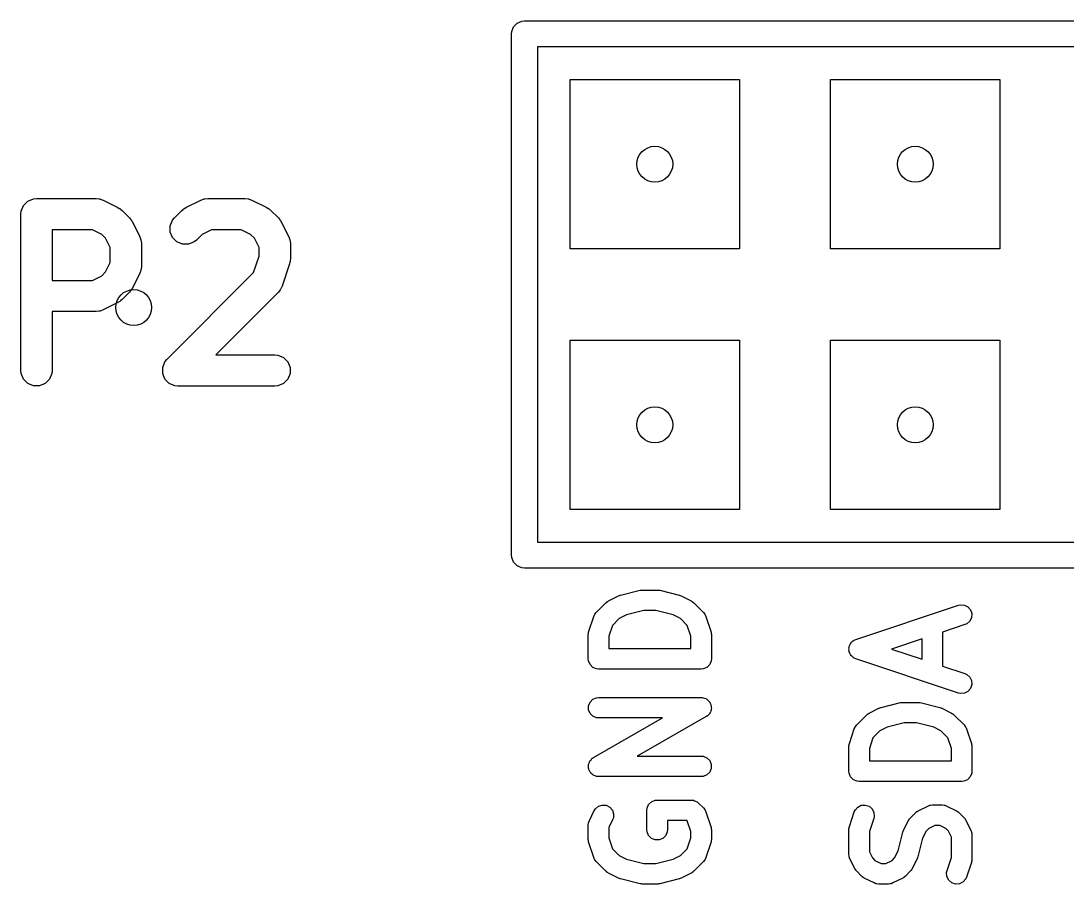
# Model space of a CAD drawing. Extents: x -4.27 to -3.21, y 5.41 to 6.94.
# Drawn here: x -4.2183 to -3.8167, y 6.5537 to 6.885 of the extents above; entities that cross this region are included whole.
import ezdxf

# ---------------------------------------------------------------- set-up
doc = ezdxf.new("R2010")
doc.units = 0
doc.header["$MEASUREMENT"] = 0
doc.layers.add('BLACK', color=7, linetype='CONTINUOUS')

msp = doc.modelspace()

# ---------------------------------------------------------------- linework, layer by layer
at = {"layer": 'BLACK', "linetype": 'CONTINUOUS'}
for p, q in [((-4.0299, 6.88098), (-4.02916, 6.88278)), ((-4.02916, 6.88278), (-4.02778, 6.88416)), ((-4.02778, 6.88416), (-4.02598, 6.8849)), ((-4.02598, 6.8849), (-4.025, 6.885)), ((-4.025, 6.885), (-3.925, 6.885)), ((-3.925, 6.885), (-3.825, 6.885)), ((-3.825, 6.885), (-3.525, 6.885)), ((-4.03, 6.88), (-4.0299, 6.88098)), ((-4.03, 6.68), (-4.03, 6.88)), ((-4.02, 6.875), (-4.02, 6.685)), ((-3.925, 6.875), (-4.02, 6.875)), ((-3.825, 6.875), (-3.925, 6.875)), ((-3.53, 6.875), (-3.825, 6.875)), ((-4.0075, 6.7975), (-4.0075, 6.8625)), ((-4.0075, 6.8625), (-3.9425, 6.8625)), ((-3.9425, 6.8625), (-3.9425, 6.7975)), ((-3.9075, 6.7975), (-3.9075, 6.8625)), ((-3.9075, 6.8625), (-3.8425, 6.8625)), ((-3.8425, 6.8625), (-3.8425, 6.7975)), ((-4.21727, 6.8142), (-4.21562, 6.81586)), ((-4.21562, 6.81586), (-4.21346, 6.81675)), ((-4.21346, 6.81675), (-4.21229, 6.81687)), ((-4.21229, 6.81687), (-4.18943, 6.81687)), ((-4.18943, 6.81687), (-4.18826, 6.81675)), ((-4.18826, 6.81675), (-4.18806, 6.81667)), ((-4.18806, 6.81667), (-4.18784, 6.81665)), ((-4.18784, 6.81665), (-4.18675, 6.81623)), ((-4.18675, 6.81623), (-4.18103, 6.81338)), ((-4.15497, 6.81338), (-4.14925, 6.81623)), ((-4.14925, 6.81623), (-4.14816, 6.81665)), ((-4.14816, 6.81665), (-4.14794, 6.81667)), ((-4.14794, 6.81667), (-4.14774, 6.81675)), ((-4.14774, 6.81675), (-4.14657, 6.81687)), ((-4.14657, 6.81687), (-4.13229, 6.81687)), ((-4.13229, 6.81687), (-4.13112, 6.81675)), ((-4.13112, 6.81675), (-4.13092, 6.81667)), ((-4.13092, 6.81667), (-4.1307, 6.81665)), ((-4.1307, 6.81665), (-4.1296, 6.81623)), ((-4.1296, 6.81623), (-4.12389, 6.81338)), ((-4.21829, 6.81087), (-4.21817, 6.81204)), ((-4.21829, 6.75087), (-4.21829, 6.81087)), ((-4.21817, 6.81204), (-4.21727, 6.8142)), ((-4.18103, 6.81338), (-4.18053, 6.81306)), ((-4.18053, 6.81306), (-4.18038, 6.813)), ((-4.18038, 6.813), (-4.18022, 6.81286)), ((-4.18022, 6.81286), (-4.18004, 6.81275)), ((-4.18004, 6.81275), (-4.17993, 6.81263)), ((-4.17993, 6.81263), (-4.17947, 6.81225)), ((-4.17947, 6.81225), (-4.17661, 6.8094)), ((-4.15939, 6.8094), (-4.15653, 6.81225)), ((-4.15653, 6.81225), (-4.15607, 6.81263)), ((-4.15607, 6.81263), (-4.15596, 6.81275)), ((-4.15596, 6.81275), (-4.15578, 6.81286)), ((-4.15578, 6.81286), (-4.15562, 6.813)), ((-4.15562, 6.813), (-4.15547, 6.81306)), ((-4.15547, 6.81306), (-4.15497, 6.81338)), ((-4.12389, 6.81338), (-4.12338, 6.81306)), ((-4.12338, 6.81306), (-4.12324, 6.813)), ((-4.12324, 6.813), (-4.12307, 6.81286)), ((-4.12307, 6.81286), (-4.12289, 6.81275)), ((-4.12289, 6.81275), (-4.12279, 6.81263)), ((-4.12279, 6.81263), (-4.12233, 6.81225)), ((-4.12233, 6.81225), (-4.11947, 6.8094)), ((-4.17661, 6.8094), (-4.17624, 6.80894)), ((-4.17624, 6.80894), (-4.17612, 6.80883)), ((-4.17612, 6.80883), (-4.176, 6.80865)), ((-4.176, 6.80865), (-4.17587, 6.80849)), ((-4.17587, 6.80849), (-4.17581, 6.80834)), ((-4.17581, 6.80834), (-4.17549, 6.80784)), ((-4.17549, 6.80784), (-4.17263, 6.80212)), ((-4.16103, 6.80632), (-4.16013, 6.80849)), ((-4.16103, 6.80398), (-4.16103, 6.80632)), ((-4.16013, 6.80849), (-4.15939, 6.8094)), ((-4.11947, 6.8094), (-4.11909, 6.80894)), ((-4.11909, 6.80894), (-4.11897, 6.80883)), ((-4.11897, 6.80883), (-4.11886, 6.80865)), ((-4.11886, 6.80865), (-4.11873, 6.80849)), ((-4.11873, 6.80849), (-4.11866, 6.80834)), ((-4.11866, 6.80834), (-4.11835, 6.80784)), ((-4.11835, 6.80784), (-4.11549, 6.80212)), ((-4.19085, 6.80487), (-4.20629, 6.80487)), ((-4.20629, 6.80487), (-4.20629, 6.78544)), ((-4.18727, 6.80308), (-4.19085, 6.80487)), ((-4.18579, 6.8016), (-4.18727, 6.80308)), ((-4.16013, 6.80182), (-4.16103, 6.80398)), ((-4.14873, 6.80308), (-4.1509, 6.80091)), ((-4.14515, 6.80487), (-4.14873, 6.80308)), ((-4.1337, 6.80487), (-4.14515, 6.80487)), ((-4.13013, 6.80308), (-4.1337, 6.80487)), ((-4.12865, 6.8016), (-4.13013, 6.80308)), ((-4.184, 6.79802), (-4.18579, 6.8016)), ((-4.17263, 6.80212), (-4.17221, 6.80102)), ((-4.17221, 6.80102), (-4.1722, 6.80081)), ((-4.1722, 6.80081), (-4.17212, 6.80061)), ((-4.17212, 6.80061), (-4.172, 6.79944)), ((-4.172, 6.79944), (-4.172, 6.79087)), ((-4.15848, 6.80016), (-4.16013, 6.80182)), ((-4.15631, 6.79927), (-4.15848, 6.80016)), ((-4.15397, 6.79927), (-4.15631, 6.79927)), ((-4.15181, 6.80016), (-4.15397, 6.79927)), ((-4.1509, 6.80091), (-4.15181, 6.80016)), ((-4.12686, 6.79802), (-4.12865, 6.8016)), ((-4.11549, 6.80212), (-4.11507, 6.80102)), ((-4.11507, 6.80102), (-4.11505, 6.80081)), ((-4.11505, 6.80081), (-4.11497, 6.80061)), ((-4.11497, 6.80061), (-4.11486, 6.79944)), ((-4.11486, 6.79944), (-4.11486, 6.79372)), ((-4.184, 6.79228), (-4.184, 6.79802)), ((-4.12896, 6.78839), (-4.12686, 6.7947)), ((-4.12686, 6.7947), (-4.12686, 6.79802)), ((-3.9425, 6.7975), (-4.0075, 6.7975)), ((-3.8425, 6.7975), (-3.9075, 6.7975)), ((-4.18579, 6.78871), (-4.184, 6.79228)), ((-4.172, 6.79087), (-4.17212, 6.7897)), ((-4.11517, 6.79183), (-4.11802, 6.78326)), ((-4.11503, 6.79241), (-4.11517, 6.79183)), ((-4.11497, 6.79255), (-4.11503, 6.79241)), ((-4.11495, 6.79277), (-4.11497, 6.79255)), ((-4.1149, 6.79297), (-4.11495, 6.79277)), ((-4.11486, 6.79372), (-4.11492, 6.79313)), ((-4.11492, 6.79313), (-4.1149, 6.79297)), ((-4.19085, 6.78544), (-4.18727, 6.78723)), ((-4.18727, 6.78723), (-4.18579, 6.78871)), ((-4.17263, 6.78818), (-4.17549, 6.78247)), ((-4.17221, 6.78928), (-4.17263, 6.78818)), ((-4.1722, 6.7895), (-4.17221, 6.78928)), ((-4.17212, 6.7897), (-4.1722, 6.7895)), ((-4.16224, 6.75511), (-4.12896, 6.78839)), ((-4.20629, 6.78544), (-4.19085, 6.78544)), ((-4.17549, 6.78247), (-4.17581, 6.78197)), ((-4.1185, 6.78218), (-4.11864, 6.78202)), ((-4.11802, 6.78326), (-4.1185, 6.78218)), ((-4.17661, 6.78091), (-4.17947, 6.77805)), ((-4.17624, 6.78137), (-4.17661, 6.78091)), ((-4.17612, 6.78147), (-4.17624, 6.78137)), ((-4.176, 6.78165), (-4.17612, 6.78147)), ((-4.17587, 6.78182), (-4.176, 6.78165)), ((-4.17581, 6.78197), (-4.17587, 6.78182)), ((-4.11947, 6.78091), (-4.14351, 6.75687)), ((-4.11873, 6.78182), (-4.11947, 6.78091)), ((-4.11864, 6.78202), (-4.11873, 6.78182)), ((-4.18675, 6.77407), (-4.18784, 6.77365)), ((-4.18103, 6.77693), (-4.18675, 6.77407)), ((-4.18053, 6.77725), (-4.18103, 6.77693)), ((-4.18038, 6.77731), (-4.18053, 6.77725)), ((-4.18022, 6.77744), (-4.18038, 6.77731)), ((-4.18004, 6.77756), (-4.18022, 6.77744)), ((-4.17993, 6.77768), (-4.18004, 6.77756)), ((-4.17947, 6.77805), (-4.17993, 6.77768)), ((-4.18943, 6.77344), (-4.20629, 6.77344)), ((-4.20629, 6.77344), (-4.20629, 6.75087)), ((-4.18826, 6.77355), (-4.18943, 6.77344)), ((-4.18806, 6.77364), (-4.18826, 6.77355)), ((-4.18784, 6.77365), (-4.18806, 6.77364)), ((-4.0075, 6.6975), (-4.0075, 6.7625)), ((-4.0075, 6.7625), (-3.9425, 6.7625)), ((-3.9425, 6.7625), (-3.9425, 6.6975)), ((-3.9075, 6.6975), (-3.9075, 6.7625)), ((-3.9075, 6.7625), (-3.8425, 6.7625)), ((-3.8425, 6.7625), (-3.8425, 6.6975)), ((-4.16388, 6.75204), (-4.16299, 6.7542)), ((-4.16299, 6.7542), (-4.16224, 6.75511)), ((-4.14351, 6.75687), (-4.12086, 6.75687)), ((-4.12086, 6.75687), (-4.11969, 6.75675)), ((-4.11969, 6.75675), (-4.11752, 6.75586)), ((-4.11752, 6.75586), (-4.11587, 6.7542)), ((-4.11587, 6.7542), (-4.11497, 6.75204)), ((-4.21817, 6.7497), (-4.21829, 6.75087)), ((-4.20629, 6.75087), (-4.2064, 6.7497)), ((-4.16388, 6.7497), (-4.16388, 6.75204)), ((-4.11497, 6.75204), (-4.11497, 6.7497)), ((-4.21727, 6.74753), (-4.21817, 6.7497)), ((-4.21562, 6.74588), (-4.21727, 6.74753)), ((-4.2073, 6.74753), (-4.20895, 6.74588)), ((-4.2064, 6.7497), (-4.2073, 6.74753)), ((-4.16299, 6.74753), (-4.16388, 6.7497)), ((-4.16133, 6.74588), (-4.16299, 6.74753)), ((-4.11587, 6.74753), (-4.11752, 6.74588)), ((-4.11497, 6.7497), (-4.11587, 6.74753)), ((-4.21346, 6.74498), (-4.21562, 6.74588)), ((-4.21112, 6.74498), (-4.21346, 6.74498)), ((-4.20895, 6.74588), (-4.21112, 6.74498)), ((-4.15917, 6.74498), (-4.16133, 6.74588)), ((-4.158, 6.74487), (-4.15917, 6.74498)), ((-4.12086, 6.74487), (-4.158, 6.74487)), ((-4.11969, 6.74498), (-4.12086, 6.74487)), ((-4.11752, 6.74588), (-4.11969, 6.74498)), ((-3.9425, 6.6975), (-4.0075, 6.6975)), ((-3.8425, 6.6975), (-3.9075, 6.6975)), ((-4.02, 6.685), (-3.925, 6.685)), ((-3.925, 6.685), (-3.875, 6.685)), ((-3.875, 6.685), (-3.775, 6.685)), ((-4.0299, 6.67902), (-4.03, 6.68)), ((-4.02916, 6.67722), (-4.0299, 6.67902)), ((-4.02778, 6.67584), (-4.02916, 6.67722)), ((-4.02598, 6.6751), (-4.02778, 6.67584)), ((-4.025, 6.675), (-4.02598, 6.6751)), ((-3.975, 6.675), (-4.025, 6.675)), ((-3.875, 6.675), (-3.975, 6.675)), ((-3.77894, 6.675), (-3.875, 6.675)), ((-3.98815, 6.66461), (-3.98065, 6.66649)), ((-3.98065, 6.66649), (-3.98052, 6.66651)), ((-3.98052, 6.66651), (-3.98046, 6.66653)), ((-3.98046, 6.66653), (-3.98017, 6.66656)), ((-3.98017, 6.66656), (-3.97988, 6.6666)), ((-3.97988, 6.6666), (-3.97983, 6.66659)), ((-3.97983, 6.66659), (-3.97969, 6.6666)), ((-3.97969, 6.6666), (-3.97407, 6.6666)), ((-3.97407, 6.6666), (-3.97394, 6.66659)), ((-3.97394, 6.66659), (-3.97388, 6.6666)), ((-3.97388, 6.6666), (-3.97359, 6.66656)), ((-3.97359, 6.66656), (-3.9733, 6.66653)), ((-3.9733, 6.66653), (-3.97325, 6.66651)), ((-3.97325, 6.66651), (-3.97311, 6.66649)), ((-3.97311, 6.66649), (-3.96562, 6.66461)), ((-3.99748, 6.65795), (-3.99373, 6.6617)), ((-3.99373, 6.6617), (-3.99342, 6.66195)), ((-3.99342, 6.66195), (-3.99336, 6.66203)), ((-3.99336, 6.66203), (-3.99324, 6.6621)), ((-3.99324, 6.6621), (-3.99313, 6.66219)), ((-3.99313, 6.66219), (-3.99303, 6.66223)), ((-3.99303, 6.66223), (-3.9927, 6.66244)), ((-3.9927, 6.66244), (-3.98895, 6.66431)), ((-3.98895, 6.66431), (-3.9889, 6.66433)), ((-3.9889, 6.66433), (-3.98887, 6.66435)), ((-3.98887, 6.66435), (-3.98855, 6.66447)), ((-3.98855, 6.66447), (-3.98823, 6.66459)), ((-3.98823, 6.66459), (-3.9882, 6.66459)), ((-3.9882, 6.66459), (-3.98815, 6.66461)), ((-3.96562, 6.66461), (-3.96556, 6.66459)), ((-3.96556, 6.66459), (-3.96553, 6.66459)), ((-3.96553, 6.66459), (-3.96521, 6.66447)), ((-3.96521, 6.66447), (-3.96489, 6.66435)), ((-3.96489, 6.66435), (-3.96487, 6.66433)), ((-3.96487, 6.66433), (-3.96481, 6.66431)), ((-3.96481, 6.66431), (-3.96106, 6.66244)), ((-3.96106, 6.66244), (-3.96073, 6.66223)), ((-3.96073, 6.66223), (-3.96063, 6.66219)), ((-3.96063, 6.66219), (-3.96052, 6.6621)), ((-3.96052, 6.6621), (-3.96041, 6.66203)), ((-3.96041, 6.66203), (-3.96034, 6.66195)), ((-3.96034, 6.66195), (-3.96004, 6.6617)), ((-3.96004, 6.6617), (-3.95629, 6.65795)), ((-3.99796, 6.65735), (-3.99748, 6.65795)), ((-3.97921, 6.65873), (-3.98582, 6.65708)), ((-3.97455, 6.65873), (-3.97921, 6.65873)), ((-3.96794, 6.65708), (-3.97455, 6.65873)), ((-3.95629, 6.65795), (-3.9558, 6.65735)), ((-3.89781, 6.64765), (-3.85844, 6.66078)), ((-3.85844, 6.66078), (-3.85769, 6.66095)), ((-3.85769, 6.66095), (-3.85616, 6.66084)), ((-3.85616, 6.66084), (-3.85478, 6.66015)), ((-3.85478, 6.66015), (-3.85378, 6.65899)), ((-3.85378, 6.65899), (-3.85329, 6.65753)), ((-4.0003, 6.65079), (-3.99843, 6.65641)), ((-3.99843, 6.65641), (-3.99811, 6.65712)), ((-3.99811, 6.65712), (-3.99802, 6.65722)), ((-3.99802, 6.65722), (-3.99796, 6.65735)), ((-3.98861, 6.65568), (-3.99125, 6.65304)), ((-3.98582, 6.65708), (-3.98861, 6.65568)), ((-3.96515, 6.65568), (-3.96794, 6.65708)), ((-3.96251, 6.65304), (-3.96515, 6.65568)), ((-3.9558, 6.65735), (-3.95574, 6.65722)), ((-3.95574, 6.65722), (-3.95565, 6.65712)), ((-3.95565, 6.65712), (-3.95534, 6.65641)), ((-3.95534, 6.65641), (-3.95346, 6.65079)), ((-3.85525, 6.65362), (-3.85595, 6.65331)), ((-3.85409, 6.65463), (-3.85525, 6.65362)), ((-3.8534, 6.656), (-3.85409, 6.65463)), ((-3.85329, 6.65753), (-3.8534, 6.656)), ((-4.0005, 6.64954), (-4.00046, 6.64993)), ((-4.00047, 6.65004), (-4.00044, 6.65017)), ((-4.00046, 6.64993), (-4.00047, 6.65004)), ((-4.00044, 6.65017), (-4.00043, 6.65031)), ((-4.00043, 6.65031), (-4.00039, 6.65041)), ((-4.00039, 6.65041), (-4.0003, 6.65079)), ((-3.99125, 6.65304), (-3.99263, 6.6489)), ((-3.96113, 6.6489), (-3.96251, 6.65304)), ((-3.95346, 6.65079), (-3.95337, 6.65041)), ((-3.95337, 6.65041), (-3.95333, 6.65031)), ((-3.95333, 6.65031), (-3.95332, 6.65017)), ((-3.95332, 6.65017), (-3.95329, 6.65004)), ((-3.95329, 6.65004), (-3.9533, 6.64993)), ((-3.9533, 6.64993), (-3.95326, 6.64954)), ((-3.85595, 6.65331), (-3.86451, 6.65045)), ((-3.86451, 6.65045), (-3.86451, 6.63738)), ((-4.0005, 6.64017), (-4.0005, 6.64954)), ((-3.99263, 6.6489), (-3.99263, 6.64411)), ((-3.96113, 6.64411), (-3.96113, 6.6489)), ((-3.95326, 6.64954), (-3.95326, 6.64017)), ((-3.90014, 6.6454), (-3.89999, 6.64587)), ((-3.89999, 6.64587), (-3.8998, 6.64608)), ((-3.8998, 6.64608), (-3.89968, 6.64633)), ((-3.89968, 6.64633), (-3.8993, 6.64666)), ((-3.8993, 6.64666), (-3.89898, 6.64703)), ((-3.89898, 6.64703), (-3.89873, 6.64715)), ((-3.89873, 6.64715), (-3.89852, 6.64734)), ((-3.89852, 6.64734), (-3.89781, 6.64765)), ((-3.87238, 6.64783), (-3.88412, 6.64392)), ((-3.87238, 6.64001), (-3.87238, 6.64783)), ((-3.99263, 6.64411), (-3.96113, 6.64411)), ((-3.90047, 6.64441), (-3.90038, 6.64468)), ((-3.90044, 6.64392), (-3.90047, 6.64441)), ((-3.90047, 6.64343), (-3.90044, 6.64392)), ((-3.90038, 6.64316), (-3.90047, 6.64343)), ((-3.90038, 6.64468), (-3.90036, 6.64496)), ((-3.90036, 6.64288), (-3.90038, 6.64316)), ((-3.90036, 6.64496), (-3.90014, 6.6454)), ((-3.90014, 6.64244), (-3.90036, 6.64288)), ((-3.89999, 6.64197), (-3.90014, 6.64244)), ((-3.8998, 6.64176), (-3.89999, 6.64197)), ((-3.89968, 6.6415), (-3.8998, 6.64176)), ((-3.88412, 6.64392), (-3.87238, 6.64001)), ((-4.00043, 6.6394), (-4.0005, 6.64017)), ((-3.99984, 6.63798), (-4.00043, 6.6394)), ((-3.99875, 6.6369), (-3.99984, 6.63798)), ((-3.95392, 6.63798), (-3.95501, 6.6369)), ((-3.95333, 6.6394), (-3.95392, 6.63798)), ((-3.95326, 6.64017), (-3.95333, 6.6394)), ((-3.8993, 6.64118), (-3.89968, 6.6415)), ((-3.89898, 6.64081), (-3.8993, 6.64118)), ((-3.89873, 6.64068), (-3.89898, 6.64081)), ((-3.89852, 6.6405), (-3.89873, 6.64068)), ((-3.89781, 6.64018), (-3.89852, 6.6405)), ((-3.85844, 6.62706), (-3.89781, 6.64018)), ((-3.99733, 6.63631), (-3.99875, 6.6369)), ((-3.99657, 6.63623), (-3.99733, 6.63631)), ((-3.9572, 6.63623), (-3.99657, 6.63623)), ((-3.95643, 6.63631), (-3.9572, 6.63623)), ((-3.95501, 6.6369), (-3.95643, 6.63631)), ((-3.86451, 6.63738), (-3.85595, 6.63453)), ((-3.85595, 6.63453), (-3.85525, 6.63422)), ((-3.85525, 6.63422), (-3.85409, 6.63321)), ((-3.85409, 6.63321), (-3.8534, 6.63184)), ((-3.85329, 6.6303), (-3.85378, 6.62885)), ((-3.8534, 6.63184), (-3.85329, 6.6303)), ((-3.85769, 6.62689), (-3.85844, 6.62706)), ((-3.85616, 6.627), (-3.85769, 6.62689)), ((-3.85478, 6.62768), (-3.85616, 6.627)), ((-3.85378, 6.62885), (-3.85478, 6.62768)), ((-4.00043, 6.62219), (-3.99984, 6.62361)), ((-4.00043, 6.62065), (-4.00043, 6.62219)), ((-3.99984, 6.62361), (-3.99875, 6.62469)), ((-3.99875, 6.62469), (-3.99733, 6.62528)), ((-3.99733, 6.62528), (-3.99657, 6.62536)), ((-3.99657, 6.62536), (-3.9572, 6.62536)), ((-3.9572, 6.62536), (-3.957, 6.62534)), ((-3.957, 6.62534), (-3.95692, 6.62535)), ((-3.95692, 6.62535), (-3.95682, 6.62532)), ((-3.95682, 6.62532), (-3.95643, 6.62528)), ((-3.95643, 6.62528), (-3.95594, 6.62508)), ((-3.95594, 6.62508), (-3.95544, 6.62494)), ((-3.95544, 6.62494), (-3.95524, 6.62479)), ((-3.95524, 6.62479), (-3.95501, 6.62469)), ((-3.95501, 6.62469), (-3.95464, 6.62432)), ((-3.95464, 6.62432), (-3.95422, 6.624)), ((-3.95422, 6.624), (-3.9541, 6.62379)), ((-3.9541, 6.62379), (-3.95392, 6.62361)), ((-3.95392, 6.62361), (-3.95372, 6.62312)), ((-3.95372, 6.62312), (-3.95346, 6.62267)), ((-3.95346, 6.62267), (-3.95343, 6.62242)), ((-3.95343, 6.62242), (-3.95333, 6.62219)), ((-3.95333, 6.62219), (-3.95333, 6.62167)), ((-3.95333, 6.62167), (-3.95327, 6.62115)), ((-3.88855, 6.62135), (-3.88823, 6.62147)), ((-3.88823, 6.62147), (-3.8882, 6.62147)), ((-3.8882, 6.62147), (-3.88815, 6.62149)), ((-3.88815, 6.62149), (-3.88065, 6.62337)), ((-3.88065, 6.62337), (-3.88052, 6.62339)), ((-3.88052, 6.62339), (-3.88046, 6.62341)), ((-3.88046, 6.62341), (-3.88017, 6.62344)), ((-3.88017, 6.62344), (-3.87988, 6.62348)), ((-3.87988, 6.62348), (-3.87983, 6.62347)), ((-3.87983, 6.62347), (-3.87969, 6.62348)), ((-3.87969, 6.62348), (-3.87407, 6.62348)), ((-3.87407, 6.62348), (-3.87394, 6.62347)), ((-3.87394, 6.62347), (-3.87388, 6.62348)), ((-3.87388, 6.62348), (-3.87359, 6.62344)), ((-3.87359, 6.62344), (-3.8733, 6.62341)), ((-3.8733, 6.62341), (-3.87325, 6.62339)), ((-3.87325, 6.62339), (-3.87311, 6.62337)), ((-3.87311, 6.62337), (-3.86562, 6.62149)), ((-3.86562, 6.62149), (-3.86556, 6.62147)), ((-3.86556, 6.62147), (-3.86553, 6.62147)), ((-3.86553, 6.62147), (-3.86521, 6.62135)), ((-3.99984, 6.61923), (-4.00043, 6.62065)), ((-3.99875, 6.61815), (-3.99984, 6.61923)), ((-3.99733, 6.61756), (-3.99875, 6.61815)), ((-3.99852, 6.60234), (-3.97202, 6.61748)), ((-3.99657, 6.61748), (-3.99733, 6.61756)), ((-3.97202, 6.61748), (-3.99657, 6.61748)), ((-3.95524, 6.618), (-3.98174, 6.60286)), ((-3.95508, 6.61812), (-3.95524, 6.618)), ((-3.95501, 6.61815), (-3.95508, 6.61812)), ((-3.95494, 6.61822), (-3.95501, 6.61815)), ((-3.95461, 6.61845), (-3.95494, 6.61822)), ((-3.95429, 6.61886), (-3.95461, 6.61845)), ((-3.95392, 6.61923), (-3.95429, 6.61886)), ((-3.95383, 6.61947), (-3.95392, 6.61923)), ((-3.95367, 6.61966), (-3.95383, 6.61947)), ((-3.95354, 6.62017), (-3.95367, 6.61966)), ((-3.95333, 6.62065), (-3.95354, 6.62017)), ((-3.95327, 6.62115), (-3.95333, 6.6209)), ((-3.95333, 6.6209), (-3.95333, 6.62065)), ((-3.89748, 6.61483), (-3.89373, 6.61858)), ((-3.89373, 6.61858), (-3.89342, 6.61883)), ((-3.89342, 6.61883), (-3.89336, 6.61891)), ((-3.89336, 6.61891), (-3.89324, 6.61898)), ((-3.89324, 6.61898), (-3.89313, 6.61907)), ((-3.89313, 6.61907), (-3.89303, 6.61911)), ((-3.89303, 6.61911), (-3.8927, 6.61932)), ((-3.8927, 6.61932), (-3.88895, 6.62119)), ((-3.88895, 6.62119), (-3.8889, 6.62121)), ((-3.8889, 6.62121), (-3.88887, 6.62123)), ((-3.88887, 6.62123), (-3.88855, 6.62135)), ((-3.86521, 6.62135), (-3.86489, 6.62123)), ((-3.86489, 6.62123), (-3.86487, 6.62121)), ((-3.86487, 6.62121), (-3.86481, 6.62119)), ((-3.86481, 6.62119), (-3.86106, 6.61932)), ((-3.86106, 6.61932), (-3.86073, 6.61911)), ((-3.86073, 6.61911), (-3.86063, 6.61907)), ((-3.86063, 6.61907), (-3.86052, 6.61898)), ((-3.86052, 6.61898), (-3.86041, 6.61891)), ((-3.86041, 6.61891), (-3.86034, 6.61883)), ((-3.86034, 6.61883), (-3.86004, 6.61858)), ((-3.86004, 6.61858), (-3.85629, 6.61483)), ((-3.89843, 6.61329), (-3.89811, 6.614)), ((-3.89811, 6.614), (-3.89802, 6.6141)), ((-3.89802, 6.6141), (-3.89796, 6.61423)), ((-3.89796, 6.61423), (-3.89748, 6.61483)), ((-3.88582, 6.61396), (-3.88861, 6.61256)), ((-3.87921, 6.61561), (-3.88582, 6.61396)), ((-3.87455, 6.61561), (-3.87921, 6.61561)), ((-3.86794, 6.61396), (-3.87455, 6.61561)), ((-3.86515, 6.61256), (-3.86794, 6.61396)), ((-3.85629, 6.61483), (-3.8558, 6.61423)), ((-3.8558, 6.61423), (-3.85574, 6.6141)), ((-3.85574, 6.6141), (-3.85565, 6.614)), ((-3.85565, 6.614), (-3.85534, 6.61329)), ((-3.9003, 6.60767), (-3.89843, 6.61329)), ((-3.89125, 6.60992), (-3.89263, 6.60578)), ((-3.88861, 6.61256), (-3.89125, 6.60992)), ((-3.86251, 6.60992), (-3.86515, 6.61256)), ((-3.86113, 6.60578), (-3.86251, 6.60992)), ((-3.85534, 6.61329), (-3.85346, 6.60767)), ((-3.9005, 6.60642), (-3.90046, 6.60681)), ((-3.9005, 6.59705), (-3.9005, 6.60642)), ((-3.90047, 6.60692), (-3.90044, 6.60705)), ((-3.90046, 6.60681), (-3.90047, 6.60692)), ((-3.90044, 6.60705), (-3.90043, 6.60719)), ((-3.90043, 6.60719), (-3.90039, 6.60729)), ((-3.90039, 6.60729), (-3.9003, 6.60767)), ((-3.89263, 6.60578), (-3.89263, 6.60099)), ((-3.86113, 6.60099), (-3.86113, 6.60578)), ((-3.85346, 6.60767), (-3.85337, 6.60729)), ((-3.85337, 6.60729), (-3.85333, 6.60719)), ((-3.85333, 6.60719), (-3.85332, 6.60705)), ((-3.85332, 6.60705), (-3.85329, 6.60692)), ((-3.85329, 6.60692), (-3.8533, 6.60681)), ((-3.8533, 6.60681), (-3.85326, 6.60642)), ((-3.85326, 6.60642), (-3.85326, 6.59705)), ((-3.99984, 6.60111), (-3.99947, 6.60148)), ((-3.99947, 6.60148), (-3.99915, 6.6019)), ((-3.99915, 6.6019), (-3.99883, 6.60212)), ((-3.99883, 6.60212), (-3.99875, 6.6022)), ((-3.99875, 6.6022), (-3.99868, 6.60223)), ((-3.99868, 6.60223), (-3.99852, 6.60234)), ((-3.98174, 6.60286), (-3.9572, 6.60286)), ((-3.9572, 6.60286), (-3.95643, 6.60279)), ((-3.95643, 6.60279), (-3.95501, 6.6022)), ((-3.95501, 6.6022), (-3.95392, 6.60111)), ((-4.00049, 6.5992), (-4.00043, 6.59944)), ((-4.00043, 6.59868), (-4.00049, 6.5992)), ((-4.00043, 6.59969), (-4.00023, 6.60018)), ((-4.00043, 6.59944), (-4.00043, 6.59969)), ((-4.00043, 6.59816), (-4.00043, 6.59868)), ((-4.00033, 6.59792), (-4.00043, 6.59816)), ((-4.0003, 6.59768), (-4.00033, 6.59792)), ((-4.00004, 6.59722), (-4.0003, 6.59768)), ((-4.00023, 6.60018), (-4.00009, 6.60068)), ((-4.00009, 6.60068), (-3.99994, 6.60088)), ((-3.99994, 6.60088), (-3.99984, 6.60111)), ((-3.95392, 6.60111), (-3.95333, 6.59969)), ((-3.95333, 6.59816), (-3.95392, 6.59674)), ((-3.95333, 6.59969), (-3.95333, 6.59816)), ((-3.89263, 6.60099), (-3.86113, 6.60099)), ((-3.99984, 6.59674), (-4.00004, 6.59722)), ((-3.99966, 6.59656), (-3.99984, 6.59674)), ((-3.99954, 6.59634), (-3.99966, 6.59656)), ((-3.99912, 6.59602), (-3.99954, 6.59634)), ((-3.99875, 6.59565), (-3.99912, 6.59602)), ((-3.99852, 6.59555), (-3.99875, 6.59565)), ((-3.99832, 6.5954), (-3.99852, 6.59555)), ((-3.99782, 6.59526), (-3.99832, 6.5954)), ((-3.99733, 6.59506), (-3.99782, 6.59526)), ((-3.99694, 6.59502), (-3.99733, 6.59506)), ((-3.99684, 6.595), (-3.99694, 6.59502)), ((-3.99676, 6.59501), (-3.99684, 6.595)), ((-3.99657, 6.59499), (-3.99676, 6.59501)), ((-3.9572, 6.59499), (-3.99657, 6.59499)), ((-3.95643, 6.59506), (-3.9572, 6.59499)), ((-3.95501, 6.59565), (-3.95643, 6.59506)), ((-3.95392, 6.59674), (-3.95501, 6.59565)), ((-3.90043, 6.59628), (-3.9005, 6.59705)), ((-3.89984, 6.59486), (-3.90043, 6.59628)), ((-3.89875, 6.59378), (-3.89984, 6.59486)), ((-3.89733, 6.59319), (-3.89875, 6.59378)), ((-3.85501, 6.59378), (-3.85643, 6.59319)), ((-3.85392, 6.59486), (-3.85501, 6.59378)), ((-3.85333, 6.59628), (-3.85392, 6.59486)), ((-3.85326, 6.59705), (-3.85333, 6.59628)), ((-3.89657, 6.59311), (-3.89733, 6.59319)), ((-3.8572, 6.59311), (-3.89657, 6.59311)), ((-3.85643, 6.59319), (-3.8572, 6.59311)), ((-3.97734, 6.58424), (-3.97626, 6.58532)), ((-3.97626, 6.58532), (-3.97484, 6.58591)), ((-3.97484, 6.58591), (-3.97407, 6.58599)), ((-3.97407, 6.58599), (-3.96095, 6.58599)), ((-3.96095, 6.58599), (-3.96018, 6.58591)), ((-3.96018, 6.58591), (-3.95976, 6.58574)), ((-3.95976, 6.58574), (-3.95876, 6.58532)), ((-3.95876, 6.58532), (-3.95816, 6.58484)), ((-4.00009, 6.57819), (-3.99821, 6.58194)), ((-3.99821, 6.58194), (-3.9978, 6.58259)), ((-3.9978, 6.58259), (-3.99664, 6.5836)), ((-3.99664, 6.5836), (-3.99518, 6.58408)), ((-3.99518, 6.58408), (-3.99365, 6.58397)), ((-3.99365, 6.58397), (-3.99228, 6.58329)), ((-3.99228, 6.58329), (-3.99127, 6.58213)), ((-3.99127, 6.58213), (-3.99079, 6.58067)), ((-3.97801, 6.58205), (-3.97793, 6.58282)), ((-3.97801, 6.57455), (-3.97801, 6.58205)), ((-3.97793, 6.58282), (-3.97734, 6.58424)), ((-3.95816, 6.58484), (-3.95629, 6.58296)), ((-3.95629, 6.58296), (-3.9558, 6.58236)), ((-3.9558, 6.58236), (-3.95574, 6.58223)), ((-3.95574, 6.58223), (-3.95565, 6.58213)), ((-3.95565, 6.58213), (-3.95534, 6.58142)), ((-3.95534, 6.58142), (-3.95346, 6.5758)), ((-3.9003, 6.5758), (-3.89843, 6.58142)), ((-3.89843, 6.58142), (-3.89811, 6.58213)), ((-3.89811, 6.58213), (-3.89711, 6.58329)), ((-3.89711, 6.58329), (-3.89573, 6.58397)), ((-3.89573, 6.58397), (-3.8942, 6.58408)), ((-3.8942, 6.58408), (-3.89274, 6.5836)), ((-3.89274, 6.5836), (-3.89158, 6.58259)), ((-3.89158, 6.58259), (-3.89089, 6.58122)), ((-3.87498, 6.58109), (-3.87468, 6.58133)), ((-3.87468, 6.58133), (-3.87461, 6.58141)), ((-3.87461, 6.58141), (-3.87449, 6.58149)), ((-3.87449, 6.58149), (-3.87438, 6.58158)), ((-3.87438, 6.58158), (-3.87429, 6.58161)), ((-3.87429, 6.58161), (-3.87395, 6.58182)), ((-3.87395, 6.58182), (-3.87021, 6.5837)), ((-3.87021, 6.5837), (-3.86948, 6.58397)), ((-3.86948, 6.58397), (-3.86934, 6.58398)), ((-3.86934, 6.58398), (-3.86921, 6.58404)), ((-3.86921, 6.58404), (-3.86844, 6.58411)), ((-3.86844, 6.58411), (-3.8647, 6.58411)), ((-3.8647, 6.58411), (-3.86393, 6.58404)), ((-3.86393, 6.58404), (-3.8638, 6.58398)), ((-3.8638, 6.58398), (-3.86366, 6.58397)), ((-3.86366, 6.58397), (-3.86293, 6.5837)), ((-3.86293, 6.5837), (-3.85919, 6.58182)), ((-3.85919, 6.58182), (-3.85885, 6.58161)), ((-3.85885, 6.58161), (-3.85876, 6.58158)), ((-3.85876, 6.58158), (-3.85865, 6.58149)), ((-3.85865, 6.58149), (-3.85853, 6.58141)), ((-3.85853, 6.58141), (-3.85846, 6.58133)), ((-3.85846, 6.58133), (-3.85816, 6.58109)), ((-4.00043, 6.57719), (-4.00037, 6.57733)), ((-4.00037, 6.57733), (-4.00036, 6.57747)), ((-4.00036, 6.57747), (-4.00009, 6.57819)), ((-3.99117, 6.57842), (-3.99263, 6.5755)), ((-3.99089, 6.57914), (-3.99117, 6.57842)), ((-3.99079, 6.58067), (-3.99089, 6.57914)), ((-3.96258, 6.57811), (-3.97013, 6.57811)), ((-3.97013, 6.57811), (-3.97013, 6.57455)), ((-3.96251, 6.57805), (-3.96258, 6.57811)), ((-3.96113, 6.57391), (-3.96251, 6.57805)), ((-3.89096, 6.57893), (-3.89263, 6.57391)), ((-3.89079, 6.57968), (-3.89096, 6.57893)), ((-3.89089, 6.58122), (-3.89079, 6.57968)), ((-3.87947, 6.57444), (-3.87759, 6.57819)), ((-3.87759, 6.57819), (-3.87738, 6.57852)), ((-3.87738, 6.57852), (-3.87734, 6.57861)), ((-3.87734, 6.57861), (-3.87725, 6.57872)), ((-3.87725, 6.57872), (-3.87718, 6.57884)), ((-3.87718, 6.57884), (-3.8771, 6.57891)), ((-3.8771, 6.57891), (-3.87685, 6.57921)), ((-3.87685, 6.57921), (-3.87498, 6.58109)), ((-3.85816, 6.58109), (-3.85629, 6.57921)), ((-3.85629, 6.57921), (-3.85604, 6.57891)), ((-3.85604, 6.57891), (-3.85596, 6.57884)), ((-3.85596, 6.57884), (-3.85589, 6.57872)), ((-3.85589, 6.57872), (-3.8558, 6.57861)), ((-3.8558, 6.57861), (-3.85576, 6.57852)), ((-3.85576, 6.57852), (-3.85555, 6.57819)), ((-3.85555, 6.57819), (-3.85367, 6.57444)), ((-4.0005, 6.57643), (-4.00043, 6.57719)), ((-4.0005, 6.5708), (-4.0005, 6.57643)), ((-3.99263, 6.5755), (-3.99263, 6.57144)), ((-3.97793, 6.57378), (-3.97801, 6.57455)), ((-3.97734, 6.57236), (-3.97793, 6.57378)), ((-3.97021, 6.57378), (-3.9708, 6.57236)), ((-3.97013, 6.57455), (-3.97021, 6.57378)), ((-3.96113, 6.57144), (-3.96113, 6.57391)), ((-3.95346, 6.5758), (-3.95337, 6.57542)), ((-3.95337, 6.57542), (-3.95333, 6.57532)), ((-3.95333, 6.57532), (-3.95332, 6.57518)), ((-3.95332, 6.57518), (-3.95329, 6.57504)), ((-3.95329, 6.57504), (-3.9533, 6.57494)), ((-3.9533, 6.57494), (-3.95326, 6.57455)), ((-3.95326, 6.57455), (-3.95326, 6.5708)), ((-3.9005, 6.57455), (-3.90046, 6.57494)), ((-3.9005, 6.56518), (-3.9005, 6.57455)), ((-3.90047, 6.57504), (-3.90044, 6.57518)), ((-3.90046, 6.57494), (-3.90047, 6.57504)), ((-3.90044, 6.57518), (-3.90043, 6.57532)), ((-3.90043, 6.57532), (-3.90039, 6.57542)), ((-3.90039, 6.57542), (-3.9003, 6.5758)), ((-3.89263, 6.57391), (-3.89263, 6.56611)), ((-3.88153, 6.56655), (-3.87976, 6.57363)), ((-3.87976, 6.57363), (-3.87974, 6.57369)), ((-3.87974, 6.57372), (-3.87962, 6.57404)), ((-3.87974, 6.57369), (-3.87974, 6.57372)), ((-3.87962, 6.57404), (-3.8795, 6.57436)), ((-3.8795, 6.57436), (-3.87949, 6.57438)), ((-3.87949, 6.57438), (-3.87947, 6.57444)), ((-3.87083, 6.57409), (-3.87223, 6.5713)), ((-3.86986, 6.57507), (-3.87083, 6.57409)), ((-3.86752, 6.57624), (-3.86986, 6.57507)), ((-3.86562, 6.57624), (-3.86752, 6.57624)), ((-3.86328, 6.57507), (-3.86562, 6.57624)), ((-3.86231, 6.57409), (-3.86328, 6.57507)), ((-3.86113, 6.57175), (-3.86231, 6.57409)), ((-3.85367, 6.57444), (-3.8534, 6.57372)), ((-3.8534, 6.57372), (-3.85339, 6.57358)), ((-3.85339, 6.57358), (-3.85333, 6.57345)), ((-3.85333, 6.57345), (-3.85326, 6.57268)), ((-4.00046, 6.57041), (-4.0005, 6.5708)), ((-4.00047, 6.57031), (-4.00046, 6.57041)), ((-4.00044, 6.57017), (-4.00047, 6.57031)), ((-4.00043, 6.57003), (-4.00044, 6.57017)), ((-4.00039, 6.56994), (-4.00043, 6.57003)), ((-4.0003, 6.56956), (-4.00039, 6.56994)), ((-3.99843, 6.56393), (-4.0003, 6.56956)), ((-3.99263, 6.57144), (-3.99125, 6.56731)), ((-3.97626, 6.57128), (-3.97734, 6.57236)), ((-3.97484, 6.57069), (-3.97626, 6.57128)), ((-3.9733, 6.57069), (-3.97484, 6.57069)), ((-3.97188, 6.57128), (-3.9733, 6.57069)), ((-3.9708, 6.57236), (-3.97188, 6.57128)), ((-3.96251, 6.56731), (-3.96113, 6.57144)), ((-3.95346, 6.56956), (-3.95534, 6.56393)), ((-3.95337, 6.56994), (-3.95346, 6.56956)), ((-3.95333, 6.57003), (-3.95337, 6.56994)), ((-3.95332, 6.57017), (-3.95333, 6.57003)), ((-3.95329, 6.57031), (-3.95332, 6.57017)), ((-3.95326, 6.5708), (-3.9533, 6.57041)), ((-3.9533, 6.57041), (-3.95329, 6.57031)), ((-3.87223, 6.5713), (-3.874, 6.56422)), ((-3.86113, 6.56394), (-3.86113, 6.57175)), ((-3.85326, 6.57268), (-3.85326, 6.5633)), ((-3.99125, 6.56731), (-3.98861, 6.56466)), ((-3.96515, 6.56466), (-3.96251, 6.56731)), ((-3.89263, 6.56611), (-3.89146, 6.56376)), ((-3.88293, 6.56376), (-3.88153, 6.56655)), ((-3.99811, 6.56323), (-3.99843, 6.56393)), ((-3.99802, 6.56312), (-3.99811, 6.56323)), ((-3.99796, 6.56299), (-3.99802, 6.56312)), ((-3.99748, 6.56239), (-3.99796, 6.56299)), ((-3.99373, 6.55864), (-3.99748, 6.56239)), ((-3.98861, 6.56466), (-3.98582, 6.56327)), ((-3.98582, 6.56327), (-3.97921, 6.56162)), ((-3.97921, 6.56162), (-3.97455, 6.56162)), ((-3.97455, 6.56162), (-3.96794, 6.56327)), ((-3.96794, 6.56327), (-3.96515, 6.56466)), ((-3.95629, 6.56239), (-3.96004, 6.55864)), ((-3.9558, 6.56299), (-3.95629, 6.56239)), ((-3.95574, 6.56312), (-3.9558, 6.56299)), ((-3.95565, 6.56323), (-3.95574, 6.56312)), ((-3.95534, 6.56393), (-3.95565, 6.56323)), ((-3.90043, 6.56441), (-3.9005, 6.56518)), ((-3.90037, 6.56428), (-3.90043, 6.56441)), ((-3.90036, 6.56414), (-3.90037, 6.56428)), ((-3.90009, 6.56342), (-3.90036, 6.56414)), ((-3.89821, 6.55967), (-3.90009, 6.56342)), ((-3.89146, 6.56376), (-3.89048, 6.56279)), ((-3.89048, 6.56279), (-3.88814, 6.56162)), ((-3.88814, 6.56162), (-3.88625, 6.56162)), ((-3.88625, 6.56162), (-3.8839, 6.56279)), ((-3.8839, 6.56279), (-3.88293, 6.56376)), ((-3.8743, 6.56342), (-3.87617, 6.55967)), ((-3.87428, 6.56347), (-3.8743, 6.56342)), ((-3.87426, 6.5635), (-3.87428, 6.56347)), ((-3.87414, 6.56382), (-3.87426, 6.5635)), ((-3.87402, 6.56414), (-3.87414, 6.56382)), ((-3.874, 6.56422), (-3.87402, 6.56417)), ((-3.87402, 6.56417), (-3.87402, 6.56414)), ((-3.86281, 6.55892), (-3.86113, 6.56394)), ((-3.85346, 6.56206), (-3.85534, 6.55643)), ((-3.85337, 6.56244), (-3.85346, 6.56206)), ((-3.85333, 6.56254), (-3.85337, 6.56244)), ((-3.85332, 6.56267), (-3.85333, 6.56254)), ((-3.85329, 6.56281), (-3.85332, 6.56267)), ((-3.85326, 6.5633), (-3.8533, 6.56291)), ((-3.8533, 6.56291), (-3.85329, 6.56281)), ((-3.99342, 6.5584), (-3.99373, 6.55864)), ((-3.99336, 6.55832), (-3.99342, 6.5584)), ((-3.99324, 6.55824), (-3.99336, 6.55832)), ((-3.99313, 6.55816), (-3.99324, 6.55824)), ((-3.99303, 6.55812), (-3.99313, 6.55816)), ((-3.9927, 6.55791), (-3.99303, 6.55812)), ((-3.98895, 6.55603), (-3.9927, 6.55791)), ((-3.96106, 6.55791), (-3.96481, 6.55603)), ((-3.96073, 6.55812), (-3.96106, 6.55791)), ((-3.96063, 6.55816), (-3.96073, 6.55812)), ((-3.96052, 6.55824), (-3.96063, 6.55816)), ((-3.96041, 6.55832), (-3.96052, 6.55824)), ((-3.96034, 6.5584), (-3.96041, 6.55832)), ((-3.96004, 6.55864), (-3.96034, 6.5584)), ((-3.898, 6.55934), (-3.89821, 6.55967)), ((-3.89796, 6.55924), (-3.898, 6.55934)), ((-3.89788, 6.55913), (-3.89796, 6.55924)), ((-3.8978, 6.55901), (-3.89788, 6.55913)), ((-3.89772, 6.55895), (-3.8978, 6.55901)), ((-3.89748, 6.55864), (-3.89772, 6.55895)), ((-3.8956, 6.55677), (-3.89748, 6.55864)), ((-3.87691, 6.55864), (-3.87878, 6.55677)), ((-3.87666, 6.55895), (-3.87691, 6.55864)), ((-3.87658, 6.55901), (-3.87666, 6.55895)), ((-3.87651, 6.55913), (-3.87658, 6.55901)), ((-3.87642, 6.55924), (-3.87651, 6.55913)), ((-3.87638, 6.55934), (-3.87642, 6.55924)), ((-3.87617, 6.55967), (-3.87638, 6.55934)), ((-3.86298, 6.55817), (-3.86281, 6.55892)), ((-3.86287, 6.55664), (-3.86298, 6.55817)), ((-3.9889, 6.55601), (-3.98895, 6.55603)), ((-3.98887, 6.55599), (-3.9889, 6.55601)), ((-3.98855, 6.55588), (-3.98887, 6.55599)), ((-3.98823, 6.55576), (-3.98855, 6.55588)), ((-3.9882, 6.55575), (-3.98823, 6.55576)), ((-3.98815, 6.55573), (-3.9882, 6.55575)), ((-3.98065, 6.55386), (-3.98815, 6.55573)), ((-3.98052, 6.55384), (-3.98065, 6.55386)), ((-3.98046, 6.55382), (-3.98052, 6.55384)), ((-3.98017, 6.55379), (-3.98046, 6.55382)), ((-3.97988, 6.55375), (-3.98017, 6.55379)), ((-3.97983, 6.55376), (-3.97988, 6.55375)), ((-3.97969, 6.55374), (-3.97983, 6.55376)), ((-3.97407, 6.55374), (-3.97969, 6.55374)), ((-3.97394, 6.55376), (-3.97407, 6.55374)), ((-3.97388, 6.55375), (-3.97394, 6.55376)), ((-3.97359, 6.55379), (-3.97388, 6.55375)), ((-3.9733, 6.55382), (-3.97359, 6.55379)), ((-3.97325, 6.55384), (-3.9733, 6.55382)), ((-3.97311, 6.55386), (-3.97325, 6.55384)), ((-3.96562, 6.55573), (-3.97311, 6.55386)), ((-3.96556, 6.55575), (-3.96562, 6.55573)), ((-3.96553, 6.55576), (-3.96556, 6.55575)), ((-3.96521, 6.55588), (-3.96553, 6.55576)), ((-3.96489, 6.55599), (-3.96521, 6.55588)), ((-3.96487, 6.55601), (-3.96489, 6.55599)), ((-3.96481, 6.55603), (-3.96487, 6.55601)), ((-3.8953, 6.55652), (-3.8956, 6.55677)), ((-3.89523, 6.55644), (-3.8953, 6.55652)), ((-3.89511, 6.55637), (-3.89523, 6.55644)), ((-3.895, 6.55628), (-3.89511, 6.55637)), ((-3.89491, 6.55624), (-3.895, 6.55628)), ((-3.89458, 6.55603), (-3.89491, 6.55624)), ((-3.89083, 6.55416), (-3.89458, 6.55603)), ((-3.89011, 6.55388), (-3.89083, 6.55416)), ((-3.88997, 6.55387), (-3.89011, 6.55388)), ((-3.88984, 6.55382), (-3.88997, 6.55387)), ((-3.88907, 6.55374), (-3.88984, 6.55382)), ((-3.88532, 6.55374), (-3.88907, 6.55374)), ((-3.88455, 6.55382), (-3.88532, 6.55374)), ((-3.88442, 6.55387), (-3.88455, 6.55382)), ((-3.88428, 6.55388), (-3.88442, 6.55387)), ((-3.88356, 6.55416), (-3.88428, 6.55388)), ((-3.87981, 6.55603), (-3.88356, 6.55416)), ((-3.87948, 6.55624), (-3.87981, 6.55603)), ((-3.87938, 6.55628), (-3.87948, 6.55624)), ((-3.87927, 6.55637), (-3.87938, 6.55628)), ((-3.87915, 6.55644), (-3.87927, 6.55637)), ((-3.87909, 6.55652), (-3.87915, 6.55644)), ((-3.87878, 6.55677), (-3.87909, 6.55652)), ((-3.86218, 6.55527), (-3.86287, 6.55664)), ((-3.86102, 6.55426), (-3.86218, 6.55527)), ((-3.85956, 6.55377), (-3.86102, 6.55426)), ((-3.85803, 6.55388), (-3.85956, 6.55377)), ((-3.85666, 6.55457), (-3.85803, 6.55388)), ((-3.85565, 6.55573), (-3.85666, 6.55457)), ((-3.85534, 6.55643), (-3.85565, 6.55573))]:
    msp.add_line(p, q, dxfattribs=at)
at = {"layer": 'BLACK'}
for centre in [(-3.975, 6.83), (-3.875, 6.83), (-4.175, 6.775), (-4.175, 6.775), (-3.975, 6.73), (-3.875, 6.73)]:
    msp.add_circle(centre, 0.00689, dxfattribs=at)
at = {"layer": 'WHITE'}
for centre in [(-3.975, 6.83), (-3.875, 6.83), (-3.975, 6.73), (-3.875, 6.73)]:
    msp.add_circle(centre, 0.00689, dxfattribs=at)

doc.saveas('drawing.dxf')
